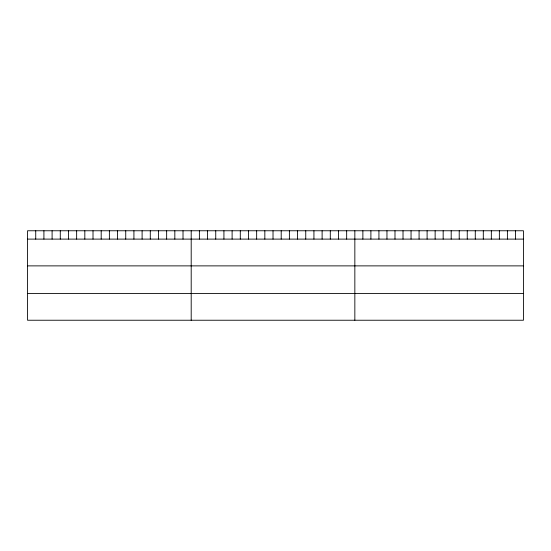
<?xml version="1.0" encoding="UTF-8"?>
<svg xmlns="http://www.w3.org/2000/svg" width="551" height="551" viewBox="0 0 551 551"><rect width="100%" height="100%" fill="white"/><g stroke="black" fill="none" stroke-linecap="round" stroke-linejoin="round"><path stroke-width="0.83" d="M523.45 239.106L523.45 320.234L27.55 320.234L27.55 230.766L523.45 230.766L523.45 239.106L27.55 239.106M27.55 265.878L523.45 265.878M27.55 293.463L523.45 293.463M515.419 230.766L515.419 239.106M507.395 230.766L507.395 239.106M499.364 230.766L499.364 239.106M491.334 230.766L491.334 239.106M483.303 230.766L483.303 239.106M475.279 230.766L475.279 239.106M467.248 230.766L467.248 239.106M459.217 230.766L459.217 239.106M451.193 230.766L451.193 239.106M443.162 230.766L443.162 239.106M435.132 230.766L435.132 239.106M427.101 230.766L427.101 239.106M419.077 230.766L419.077 239.106M411.046 230.766L411.046 239.106M403.015 230.766L403.015 239.106M394.991 230.766L394.991 239.106M386.96 230.766L386.96 239.106M378.93 230.766L378.93 239.106M370.899 230.766L370.899 239.106M362.875 230.766L362.875 239.106M354.844 230.766L354.844 320.234M346.662 230.766L346.662 239.106M338.479 230.766L338.479 239.106M330.297 230.766L330.297 239.106M322.115 230.766L322.115 239.106M313.932 230.766L313.932 239.106M305.75 230.766L305.75 239.106M297.568 230.766L297.568 239.106M289.385 230.766L289.385 239.106M281.203 230.766L281.203 239.106M273.02 230.766L273.02 239.106M264.838 230.766L264.838 239.106M256.656 230.766L256.656 239.106M248.473 230.766L248.473 239.106M240.291 230.766L240.291 239.106M232.109 230.766L232.109 239.106M223.926 230.766L223.926 239.106M215.744 230.766L215.744 239.106M207.562 230.766L207.562 239.106M199.379 230.766L199.379 239.106M191.197 230.766L191.197 320.234M183.015 230.766L183.015 239.106M174.832 230.766L174.832 239.106M166.65 230.766L166.65 239.106M158.468 230.766L158.468 239.106M150.285 230.766L150.285 239.106M142.103 230.766L142.103 239.106M133.921 230.766L133.921 239.106M125.738 230.766L125.738 239.106M117.556 230.766L117.556 239.106M109.374 230.766L109.374 239.106M101.191 230.766L101.191 239.106M93.009 230.766L93.009 239.106M84.826 230.766L84.826 239.106M76.644 230.766L76.644 239.106M68.462 230.766L68.462 239.106M60.279 230.766L60.279 239.106M52.097 230.766L52.097 239.106M43.915 230.766L43.915 239.106M35.732 230.766L35.732 239.106"/></g></svg>
